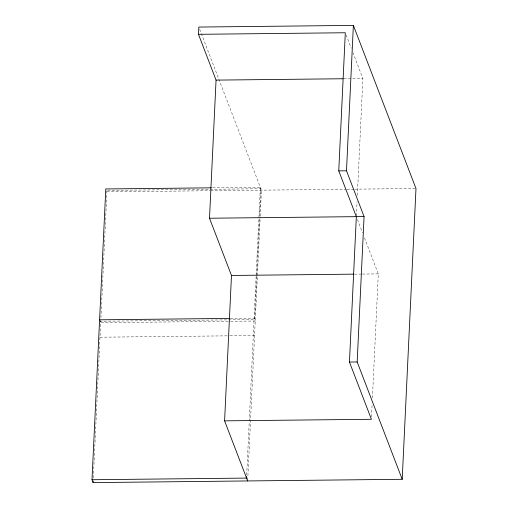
<?xml version="1.0" encoding="UTF-8"?>
<svg xmlns="http://www.w3.org/2000/svg" width="508" height="508" viewBox="0 0 508 508"><rect width="100%" height="100%" fill="white"/><g stroke="black" fill="none" stroke-linecap="round" stroke-linejoin="round"><path stroke-width="0.38" stroke-dasharray="2.54 1.91" d="M93.332 477.857L106.89 191.821L106.337 190.392L260.89 188.741L259.505 217.907M246.71 474.916L249.225 421.875M249.263 421.081L256.121 276.377M256.159 275.59L260.344 187.306L211.995 187.827M259.467 218.694L254.692 319.589L100.139 321.24M247.694 480.155L260.172 216.967M260.204 216.179L261.442 190.17L199.111 27.794M356.375 215.868L357.048 201.663M357.346 195.345L362.877 78.537L352.958 52.692M371.526 416.909L372.123 404.266M372.428 397.942L378.301 273.888L363.938 236.468M343.833 78.74L362.877 78.537M106.89 191.821L209.925 190.722M210.712 190.71L346.246 189.262M347.034 189.255L354.171 189.179M354.965 189.166L415.989 188.512M354.495 274.149L361.639 274.072M362.433 274.06L378.301 273.888M230.365 318.414L254.14 318.154L255.238 321.018L229.083 321.297M228.289 321.31L100.686 322.675L99.866 320.529M100 337.21L229.184 335.826M229.978 335.82L254.546 335.559M346.151 34.969L351.257 48.26M357.461 219.589L362.528 232.797"/><path stroke-width="0.76" d="M247.656 480.943L224.593 420.853L231.483 275.463L209.512 218.23L216.059 80.112L198.482 34.322L198.825 27.057L353.377 25.4L415.989 188.512L402.209 479.292L93.11 482.6L92.011 479.736L105.791 188.963L211.201 187.833M93.11 482.6L93.186 481.019M246.634 476.498L246.558 478.085L92.011 479.736M224.593 420.853L371.411 419.278L349.447 362.045L356.337 216.656L338.76 170.872L345.307 32.753L198.482 34.322M402.209 479.292L357.175 361.963L364.065 216.573L346.488 170.79L353.377 25.4M216.059 80.112L343.04 78.753M338.76 170.872L346.488 170.79M209.512 218.23L364.065 216.573M231.483 275.463L353.701 274.155M99.587 319.811L229.572 318.421M349.447 362.045L357.175 361.963"/></g></svg>
